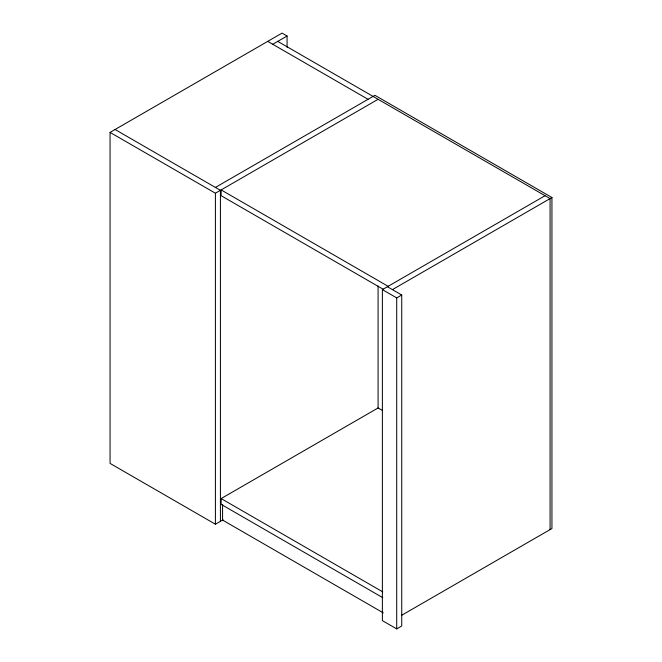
<?xml version="1.0" encoding="UTF-8"?>
<svg xmlns="http://www.w3.org/2000/svg" width="662" height="662" viewBox="0 0 662 662"><rect width="100%" height="100%" fill="white"/><g stroke="black" fill="none" stroke-linecap="round" stroke-linejoin="round"><path stroke-width="0.99" d="M223.111 519.778L215.407 524.221L110.058 463.4L110.058 132.4L282.053 33.1L287.068 35.996L287.068 47.341M272.736 44.271L287.068 35.996M215.407 187.429L374.932 95.328L551.942 197.524L551.942 528.524L401.371 615.453M110.058 132.4L215.407 193.221L378.085 99.3M387.402 286.729L401.735 295.004L401.735 626.004L396.712 628.9L382.379 620.625L382.379 289.625L545.058 195.704M392.417 289.625L551.942 197.524M382.379 289.625L396.712 297.9L401.735 295.004M382.76 597.67L221.141 504.361L221.141 498.569L378.085 407.957L382.545 410.539M277.75 41.375L550.072 198.6L550.072 529.6M267.721 41.375L368.047 99.3M388.114 286.315L221.141 189.911L221.141 195.704L383.654 289.526M115.08 129.504L220.421 190.325L220.421 521.325M221.141 498.569L382.76 591.878M383.298 612.88L222.573 520.084L222.573 504.51M396.712 297.9L396.712 628.9M378.085 285.943L378.085 408.644M215.407 193.221L215.407 524.221"/></g></svg>
